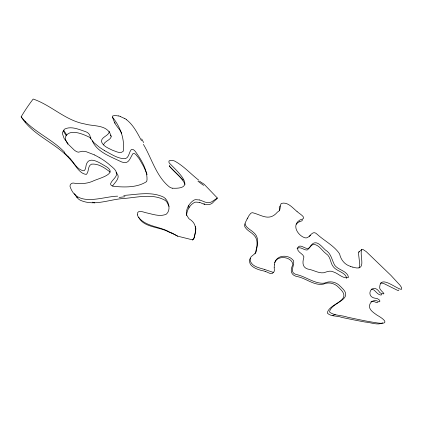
<?xml version="1.0" encoding="UTF-8"?>
<svg xmlns="http://www.w3.org/2000/svg" width="423" height="423" viewBox="0 0 423 423"><rect width="100%" height="100%" fill="white"/><g stroke="black" fill="none" stroke-linecap="round" stroke-linejoin="round"><path stroke-width="0.63" d="M279.497 210.337L279.243 207.164L280.137 205.906M377.866 302.286C376.29 303.719 373.208 299.748 370.939 301.826M274.416 264.856C274.961 254.667 288.692 253.684 293.657 260.896C294.572 266.062 288.454 273.131 297.348 274.744C306.157 276.869 315.283 284.208 324.388 283.151C329.723 280.671 336.169 281.776 340.198 286.186A26.67 26.379 1.5 0 1 341.895 287.883C354.77 299.965 331.087 302.234 329.57 311.772A2.527 1.988 9.8 0 0 329.871 312.338C334.847 315.87 341.821 315.13 347.457 317.176C356.737 319.148 366.017 321.184 375.397 322.638C389.208 325.076 386.331 320.343 377.168 315.246C373.731 312.692 367.635 309.298 369.914 304.079C370.929 301.414 374.233 299.785 376.93 300.832C380.589 303.534 380.949 300.261 377.702 298.834A7.08 6.757 66.1 0 0 376.766 298.379C363.584 297.977 372.166 280.729 379.764 292.489A7.069 6.387 58.3 0 0 380.621 293.097C388.6 295.91 379.674 290.675 379.69 287.931C379.685 274.226 394.833 287.973 401.078 289.327A1.28 0.899 47 0 0 401.713 288.994L401.527 287.487L399.904 285.107L390.905 275.362L366.186 251.579L362.707 249.311L361.707 249.554L358.408 252.52L359.777 264.518L359.576 266.712L358.995 267.944M346.675 278.35C345.681 272.312 337.258 271.555 333.641 267.156C329.993 263.228 331.066 256.687 325.937 253.589C321.834 250.569 318.736 244.161 313.115 244.441C310.445 245.53 309.477 248.645 307.066 250.046C303.756 250.316 300.52 246.064 297.062 248.423M247.312 218.929L248.893 215.698L250.691 213.398A3.781 3.622 46.6 0 1 252.478 212.7C261.583 214.868 269.102 221.811 277.403 212.15C281.533 210.443 279.36 205.969 281.2 203.463C287.688 201.485 292.579 207.91 297.052 211.532M273.38 272.343C271.852 275.659 267.764 271.878 265.295 271.481M194.268 236.912C196.341 229.573 196.579 223.27 189.208 218.908A17.755 17.687 -44.9 0 1 188.6 218.247L186.659 215.069A7.286 7.186 -85.4 0 1 186.3 213.467C186.353 208.248 189.583 202.633 194.136 200.053A7.725 7.159 56.8 0 1 195.696 199.661L199.418 199.968M398.937 289.908L398.529 290.464L397.483 290.315L384.38 283.822L382.35 283.151L380.425 283.077M255.058 253.726C256.861 247.783 258.961 240.005 253.895 235.077C251.188 232.053 246.91 230.567 244.928 226.924A3.802 3.754 59.9 0 1 244.679 224.957L245.044 223.762M103.482 144.84C104.714 140.954 110.07 140.462 111.302 136.735L110.493 135.217M67.765 144.201L65.576 139.749L65.496 136.867C69.827 127.72 84.463 134.71 90.966 138.004M112.55 186.041C115.146 182.033 121.464 177.295 116.071 172.536M274.749 262.651C277.398 254.572 292.372 256.745 292.853 264.745C289.945 270.318 290.638 275.558 297.792 276.679C306.337 278.503 314.405 285.895 323.341 284.145C328.486 281.755 334.651 283.098 338.506 287.265A26.21 25.671 0.7 0 1 340.182 288.957C352.956 301.181 328.629 303.344 327.328 313.083C330.881 316.869 337.374 315.505 341.879 317.43C349.604 319.032 357.335 320.623 365.091 322.035C370.76 322.347 377.485 325.567 382.693 322.865M186.601 215.471C186.776 210.22 189.768 205.028 194.369 202.458A7.915 7.154 53.3 0 1 195.902 202.104L199.577 202.421M247.55 217.961L245.129 223.09A3.839 3.791 57.3 0 0 245.382 225.078C247.244 228.552 251.241 230.038 253.916 232.787C258.728 236.7 258.019 243.542 256.624 248.92C257.142 255.074 249.945 254.831 250.004 259.69C251.177 266.58 259.14 267.754 264.671 269.472M114.892 122.168L114.681 122.527C116.246 126.556 120.195 129.322 121.702 133.488M94.525 154.918L85.927 151.598L82.644 151.228L78.281 152.195L76.568 151.661L74.474 150.281L68.975 144.957L64.09 138.347L62.403 133.605L62.583 132.203L63.794 130.342A2.887 2.771 16.1 0 1 64.481 129.174C71.006 125.726 78.985 129.486 85.441 131.611C88.206 132.457 90.284 134.699 90.295 137.639A6.096 5.679 20.8 0 0 90.585 138.443M189.002 207.883L188.743 205.615M361.707 249.554C359.185 256.401 367.561 271.867 352.851 267.093M309.356 236.409L310.577 235.23M296.29 224.201L297.755 222.747A12.743 9.48 57.1 0 1 299.41 221.8M250.294 258.342C246.651 266.215 257.945 269.848 263.841 270.984A34.718 29.293 17.4 0 1 265.295 271.471M358.667 251.939L359.317 251.828M332.764 315.532L335.196 314.479M299.394 221.774L302.006 220.795L302.419 219.786M117.668 196.166C102.948 196.362 78.345 207.46 70.636 188.113C68.637 184.936 71.524 182.08 74.808 183.275C80.656 184.079 86.662 183.635 92.193 181.467C98.268 178.205 120.391 173.938 104.418 165.578C99.611 162.823 89.576 155.913 86.535 163.923C85.605 166.16 86.112 169.211 84.034 170.802C77.462 170.168 74.078 162.892 70.028 158.408M371.183 289.158C374.006 288.972 375.603 291.923 377.57 293.472A6.964 6.218 57.5 0 0 378.416 294.07C379.161 294.614 381.937 295.883 381.752 294.128M123.77 195.415C136.766 194.596 151.069 191.222 163.352 197.023A10.935 10.903 9.9 0 1 165.8 199.085M76.214 196.531L78.181 198.736A12.801 12.061 -25.7 0 0 80.01 200.09C93.811 206.53 108.753 199.587 122.908 198.556C136.735 197.626 152.698 192.988 165.409 200.523A10.596 10.554 11 0 1 166.879 202.067L169.026 206.329M195.188 228.732L195.775 228.78L195.807 229.462L195.13 233.686A26.575 26.057 6.7 0 0 194.934 234.622L194.4 237.24A5.118 5.007 -10 0 1 194.152 237.842A7.593 7.424 -10.8 0 1 192.629 239.867M192.639 239.883L177.655 236.161L176.174 235.362A81.126 79.006 -52.4 0 0 168.412 231.799C159.254 226.723 143.651 227.611 138.601 217.205M118.461 115.976L114.749 115.442L112.523 116.061L112.428 117.118L114.834 123.252M172.335 188.193C198.361 189.573 176.777 170.834 169.041 162.76C167.318 159.059 174.123 160.248 175.735 161.671C184.296 166.609 190.953 174.149 198.725 180.161M199.577 202.406A17.301 14.863 40.7 0 1 200.555 202.691C204.97 205.245 210.802 206.038 214.138 201.226A26.512 25.777 8.7 0 1 214.879 200.587L216.634 199.043A5.039 4.865 0.6 0 0 217.031 198.54L217.348 198.017L211.934 201.655A16.582 10.083 9.3 0 1 211.4 201.951C207.91 204.092 204.145 201.544 200.814 200.391A18.332 16.539 45 0 0 199.423 199.942M94.768 202.887L92.521 202.178M76.621 197.07L77.769 197.441M120.396 116.563L124.806 118.588M350.641 266.405C344.761 264.809 340.811 259.711 339.606 253.932C334.17 245.694 324.478 240.973 317.213 234.326C311.693 228.706 310.001 239.524 304.734 237.747C297.945 235.447 291.648 225.665 299.235 220.478A11.939 9.417 55 0 1 300.711 219.643C307.505 218.384 300.679 214.514 298.226 212.515A37.938 25.079 38.8 0 1 297.057 211.521M168.264 231.328C158.429 226.279 144.603 226.3 137.998 216.439A8.069 6.948 15.8 0 1 137.507 214.884M171.891 232.978L177.655 236.161M104.402 150.577C110.974 153.866 117.774 158.974 125.42 158.688C129.11 157.34 128.93 152.645 131.024 149.89C132.394 148.404 134.281 150.213 135.207 151.307C141.166 159.524 147.199 169.094 147.03 179.579A13.108 12.716 -31.7 0 1 146.644 181.594C137.1 187.733 124.785 187.357 113.872 186.363C112.476 186.109 110.202 185.359 110.646 183.508C111.942 180.246 115.357 178.294 116.547 174.948C117.457 169.882 111.64 167 108.663 163.981A84.061 82.575 -5.8 0 0 103.508 160.153L99.913 157.869M201.147 182.308L204.055 184.169L217.269 197.932M200.809 182.08L199.45 181.134M126.472 119.688C133.446 125.023 137.412 133.182 141.515 140.716M110.223 172.113C104.93 168.047 98.464 163.352 91.484 164.156C87.365 166.033 89.248 171.759 86.355 174.44C79.069 173.61 75.685 165.039 70.985 160.322C56.777 143.027 33.237 136.143 21.15 116.817A72.841 29.399 -59.5 0 1 33.179 99.04C51.368 105.253 65.433 120.534 84.79 123.971C92.748 126.303 103.947 124.769 109.293 132.024C108.103 136.153 101.716 136.687 101.346 141.398C102.831 146.236 108.415 148.156 112.56 150.276C115.765 151.191 120.407 154.295 123.246 151.281C124.912 139.014 120.211 126.53 112.428 117.118M169.517 165.123A1.803 1.718 -9.1 0 0 169.533 166.287L183.296 180.135M64.619 152.275C51.654 138.601 32.968 131.669 21.15 116.817M165.79 199.09C169.179 203.082 170.712 210.395 166.313 214.186C159.651 217.168 152.111 213.911 145.38 212.621C142.747 211.701 136.486 209.655 137.507 214.884M203.939 203.468L204.552 204.283M63.35 131.056L66.252 135.751M63.794 130.342L66.691 135.059M75.077 194.834L74.416 193.66M143.392 144.359C151.825 158.451 156.177 176.328 169.401 186.961A10.85 10.152 35.1 0 0 172.325 188.24M169.528 166.287C174.419 172.499 181.62 177.004 185.068 184.338M90.58 138.448L93.917 142.678L99.31 147.156A69.303 64.994 25.6 0 0 104.449 150.503M109.139 131.394L111.159 136.137M146.474 172.827L143.593 166.376L139.23 158.784L135.894 154.575L134.503 153.586L133.039 153.512C129.216 159.265 128.814 165.858 119.302 160.877C109.562 156.209 96.788 151.54 92.357 140.944M146.681 173.425L147.088 174.63M274.183 267.31L274.374 270.509L274.046 271.677A1.396 1.295 13.2 0 1 273.015 272.301L266.146 269.98A38.054 33.898 15.8 0 0 264.671 269.467M274.226 267.304A12.542 11.807 -30 0 1 274.479 264.867M352.845 267.156A26.4 22.118 46.9 0 1 350.63 266.474M118.445 115.87A20.071 13.013 37.5 0 1 120.396 116.457M124.833 118.53A11.061 5.742 33.7 0 1 126.514 119.64M141.689 138.897A159.048 42.4 71.1 0 1 143.609 142.583M203.637 185.38A47.524 20.907 38.8 0 1 197.964 181.144M194.273 236.912A7.307 6.213 46.4 0 1 194.041 237.578M194.226 237.705A13.097 10.945 53 0 1 192.703 239.947M168.206 231.46A49.845 37.287 22.3 0 1 171.817 233.11M119.09 197.446A120.729 30.974 -3.5 0 1 124.949 196.743M67.934 156.092A74.691 66.956 48 0 1 69.911 158.493M64.275 152.608A69.541 63.699 46.8 0 1 67.664 156.32M94.498 154.966A71.471 70.07 -6.9 0 1 99.886 157.911M25.232 122.252A62.731 25.163 -59.4 0 1 25.66 121.533M195.267 226.532A6.181 6.059 22.7 0 1 195.828 228.774M76.288 196.499A24.032 19.067 19.2 0 1 75.151 194.807M297.506 248.111C297.253 252.505 302.889 253.319 303.925 256.883C301.996 263.629 302.487 268.557 310.281 269.599C314.781 270.731 319.122 273.427 323.891 272.75C326.947 271.703 330.321 270.239 333.456 271.931C338.368 273.422 342.619 278.762 347.997 277.662A1.983 1.872 53.8 0 0 348.452 277.176C347.336 270.842 338.4 270.191 334.767 265.327C331.711 260.066 331.452 253.546 325.393 250.004C320.105 244.965 315.167 237.837 309.403 247.714C305.866 250.987 300.219 242.337 297.506 248.111"/></g></svg>
